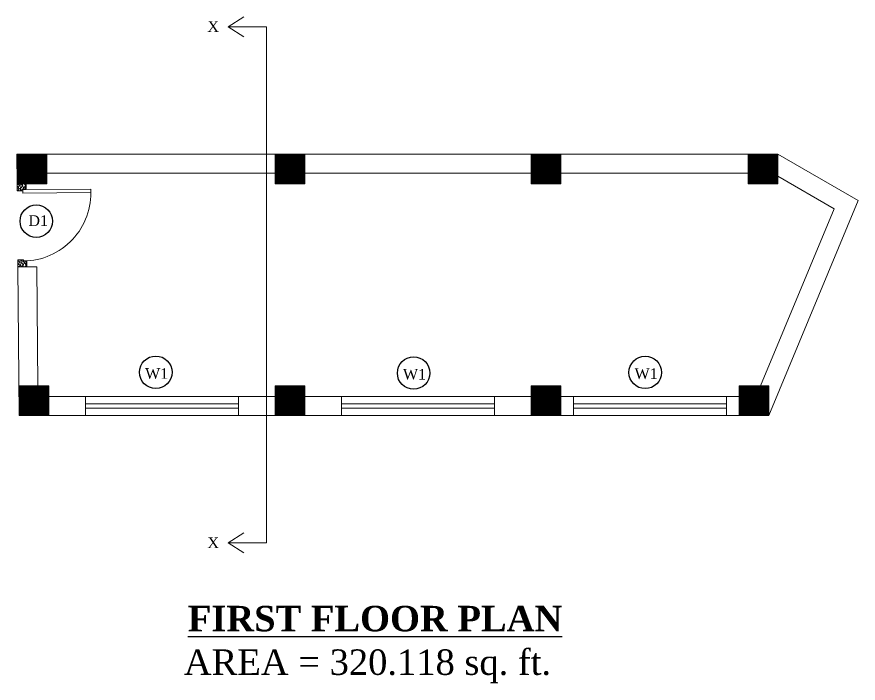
# Model space of a CAD drawing. Header units: inches. Extents: x 20273 to 41102, y -4696 to -1121.
# Drawn here: x 26626.2 to 27022.2, y -3913.6 to -3599.9 of the extents above; entities that cross this region are included whole.
import ezdxf

# ---------------------------------------------------------------- set-up
doc = ezdxf.new("R2010")
doc.units = ezdxf.units.IN
doc.header["$LTSCALE"] = 5
doc.header["$MEASUREMENT"] = 0
doc.layers.add('A-WALL', color=7, linetype='Continuous', lineweight=9)
doc.layers.add('DOOR', color=62, linetype='Continuous', lineweight=0)
doc.layers.add('TEXT', color=6, linetype='Continuous')
doc.layers.add('WALL', color=7, linetype='Continuous')
doc.styles.add('ordinary', font='times.ttf')
pattern_1 = [(45, (506.88195, 0), (-0.08838834765, 0.08838834765), [])]

# ---------------------------------------------------------------- blocks, each defined once
blk = doc.blocks.new('A$C27B36B59')
at = {"layer": 'DOOR'}
for p, q in [((0, 4), (0, 0)), ((2.5, 4), (0, 4)), ((2.5, 2.5), (2.5, 4)), ((0, 0), (3, 0)), ((3, 2.5), (2.5, 2.5)), ((3, 0), (3, 2.5))]:
    blk.add_line(p, q, dxfattribs=at)
for centre, radius, start, end in [((-1.4, -0.54), 4.75, 22.1411, 72.838), ((1.34, 2.09), 1.64, 45.138, 144.8948), ((2.21, 0.3), 2.49, 83.3149, 152.658), ((0.13, 0.37), 2.05, 349.4875, 93.6805), ((1.96, -0.47), 2.01, 58.7447, 166.495), ((-0.06, 0.32), 1.13, 343.542, 86.947), ((2.08, -0.4), 1.17, 38.2816, 160.1519)]:
    blk.add_arc(centre, radius, start, end, dxfattribs=at)
blk = doc.blocks.new('D2')
at = {"layer": 'DOOR'}
for p, q in [((74473.95, 24047.59), (74473.95, 24018.09)), ((74473.95, 24047.59), (74475.45, 24047.59)), ((74475.45, 24047.59), (74475.45, 24018.13))]:
    blk.add_line(p, q, dxfattribs=at)
blk.add_arc((74473.95, 24047.59), 29.5, 180, 272.9146, dxfattribs=at)
at = {"layer": 'DOOR', "xscale": -1, "rotation": 180}
blk.add_blockref('A$C27B36B59', (74441.95, 24050.09), dxfattribs=at)
at = {"layer": 'DOOR', "rotation": 180}
blk.add_blockref('A$C27B36B59', (74477.95, 24050.09), dxfattribs=at)

msp = doc.modelspace()

# ---------------------------------------------------------------- hatches: boundary and pattern name
at = {"layer": 'A-WALL', "ltscale": 5}
h = msp.add_hatch(dxfattribs=at)
h.set_pattern_fill('ANSI31', color=256)
h.set_pattern_definition(pattern_1)
h.paths.add_polyline_path([(26640.35, -3664.61), (26626.35, -3664.61), (26626.35, -3678.61), (26640.35, -3678.61)])
h = msp.add_hatch(dxfattribs=at)
h.set_pattern_fill('ANSI31', color=256)
h.set_pattern_definition(pattern_1)
h.paths.add_polyline_path([(26761.77, -3664.61), (26747.77, -3664.61), (26747.77, -3678.61), (26761.77, -3678.61)])
h = msp.add_hatch(dxfattribs=at)
h.set_pattern_fill('ANSI31', color=256)
h.set_pattern_definition(pattern_1)
h.paths.add_polyline_path([(26882.27, -3664.61), (26868.27, -3664.61), (26868.27, -3678.61), (26882.27, -3678.61)])
h = msp.add_hatch(dxfattribs=at)
h.set_pattern_fill('ANSI31', color=256)
h.set_pattern_definition(pattern_1)
h.paths.add_polyline_path([(26984.39, -3664.61), (26970.39, -3664.61), (26970.39, -3678.61), (26984.39, -3678.61)])
h = msp.add_hatch(dxfattribs=at)
h.set_pattern_fill('ANSI31', color=256)
h.set_pattern_definition(pattern_1)
h.paths.add_polyline_path([(26641.27, -3773.6), (26627.27, -3773.6), (26627.27, -3787.6), (26641.27, -3787.6)])
h = msp.add_hatch(dxfattribs=at)
h.set_pattern_fill('ANSI31', color=256)
h.set_pattern_definition(pattern_1)
h.paths.add_polyline_path([(26761.77, -3773.6), (26747.77, -3773.6), (26747.77, -3787.6), (26761.77, -3787.6)])
h = msp.add_hatch(dxfattribs=at)
h.set_pattern_fill('ANSI31', color=256)
h.set_pattern_definition(pattern_1)
h.paths.add_polyline_path([(26882.27, -3773.6), (26868.27, -3773.6), (26868.27, -3787.6), (26882.27, -3787.6)])
h = msp.add_hatch(dxfattribs=at)
h.set_pattern_fill('ANSI31', color=256)
h.set_pattern_definition(pattern_1)
h.paths.add_polyline_path([(26980.14, -3773.6), (26966.14, -3773.6), (26966.14, -3787.6), (26980.14, -3787.6)])

# ---------------------------------------------------------------- linework, layer by layer
for p, q in [((26725.72, -3604.61), (26733.14, -3599.93)), ((26743.72, -3604.61), (26725.72, -3604.61)), ((26725.72, -3604.61), (26733.14, -3609.29)), ((26743.72, -3847.6), (26743.72, -3604.61)), ((26747.77, -3673.61), (26640.35, -3673.61)), ((26868.27, -3673.61), (26761.77, -3673.61)), ((26970.39, -3673.61), (26882.27, -3673.61)), ((27010.86, -3690.3), (26984.39, -3675.01)), ((26976.21, -3773.6), (27010.86, -3690.3)), ((26635.68, -3717.61), (26626.68, -3717.61)), ((26635.68, -3717.61), (26636.15, -3773.6)), ((26747.77, -3778.6), (26641.27, -3778.6)), ((26658.52, -3778.6), (26658.52, -3787.6)), ((26730.52, -3778.6), (26730.52, -3787.6)), ((26868.27, -3778.6), (26761.77, -3778.6)), ((26779.02, -3778.6), (26779.02, -3787.6)), ((26851.02, -3778.6), (26851.02, -3787.6)), ((26966.14, -3778.6), (26882.27, -3778.6)), ((26888.2, -3778.6), (26888.2, -3787.6)), ((26960.2, -3778.6), (26960.2, -3787.6)), ((26658.52, -3782.1), (26730.52, -3782.1)), ((26658.52, -3784.1), (26730.52, -3784.1)), ((26779.02, -3782.1), (26851.02, -3782.1)), ((26779.02, -3784.1), (26851.02, -3784.1)), ((26888.2, -3782.1), (26960.2, -3782.1)), ((26888.2, -3784.1), (26960.2, -3784.1)), ((26725.72, -3847.6), (26733.14, -3842.92)), ((26743.72, -3847.6), (26725.72, -3847.6)), ((26725.72, -3847.6), (26733.14, -3852.28))]:
    msp.add_line(p, q, dxfattribs=at)
msp.add_lwpolyline([(26626.68, -3717.61), (26627.27, -3787.6), (26980.14, -3787.6), (27022.21, -3686.47), (26984.39, -3664.61), (26626.23, -3664.61), (26626.35, -3678.61)], dxfattribs=at)
for points in [[(26626.35, -3664.61), (26640.35, -3664.61), (26640.35, -3678.61), (26626.35, -3678.61)], [(26747.77, -3664.61), (26761.77, -3664.61), (26761.77, -3678.61), (26747.77, -3678.61)], [(26868.27, -3664.61), (26882.27, -3664.61), (26882.27, -3678.61), (26868.27, -3678.61)], [(26970.39, -3664.61), (26984.39, -3664.61), (26984.39, -3678.61), (26970.39, -3678.61)], [(26627.27, -3773.6), (26641.27, -3773.6), (26641.27, -3787.6), (26627.27, -3787.6)], [(26747.77, -3773.6), (26761.77, -3773.6), (26761.77, -3787.6), (26747.77, -3787.6)], [(26868.27, -3773.6), (26882.27, -3773.6), (26882.27, -3787.6), (26868.27, -3787.6)], [(26966.14, -3773.6), (26980.14, -3773.6), (26980.14, -3787.6), (26966.14, -3787.6)]]:
    msp.add_lwpolyline(points, close=True, dxfattribs=at)
at = {"layer": 'TEXT'}
for centre in [(26635.38, -3696.14), (26691.63, -3767.27), (26812.98, -3767.62), (26921.98, -3767.34)]:
    msp.add_circle(centre, 7.64, dxfattribs=at)

# ---------------------------------------------------------------- block references
at = {"layer": 'WALL', "color": 2, "linetype": 'ByBlock', "xscale": 1.083333333326322, "yscale": 1.083333333326322, "zscale": 1.083333333326322, "rotation": 90.48576269148516}
msp.add_blockref('D2', (53363.72, -84139.27), dxfattribs=at)

# ---------------------------------------------------------------- texts
at = {"layer": 'TEXT', "style": 'ordinary'}
for s, p in [('X', (26715.93, -3607.03)), ('D1', (26631.67, -3698.37)), ('X', (26715.93, -3850.02))]:
    msp.add_text(s, height=5, dxfattribs=at).set_placement(p)
for p in [(26686.6, -3770.33), (26807.95, -3770.69), (26916.95, -3770.4)]:
    msp.add_text('W1', height=5, rotation=0.0004, dxfattribs=at).set_placement(p)
at = {"layer": 'TEXT', "char_height": 12, "width": 219.8151, "attachment_point": 8, "rotation": 359.9996, "style": 'ordinary'}
for s, insert in [('{\\fTimes New Roman|b1|i0|c0|p18;\\LFIRST FLOOR PLAN}', (26794.83, -3889.39)), ('AREA = 320.118 sq. ft.', (26791.25, -3913.63))]:
    msp.add_mtext(s, dxfattribs=dict(at, insert=insert))

doc.saveas('drawing.dxf')
